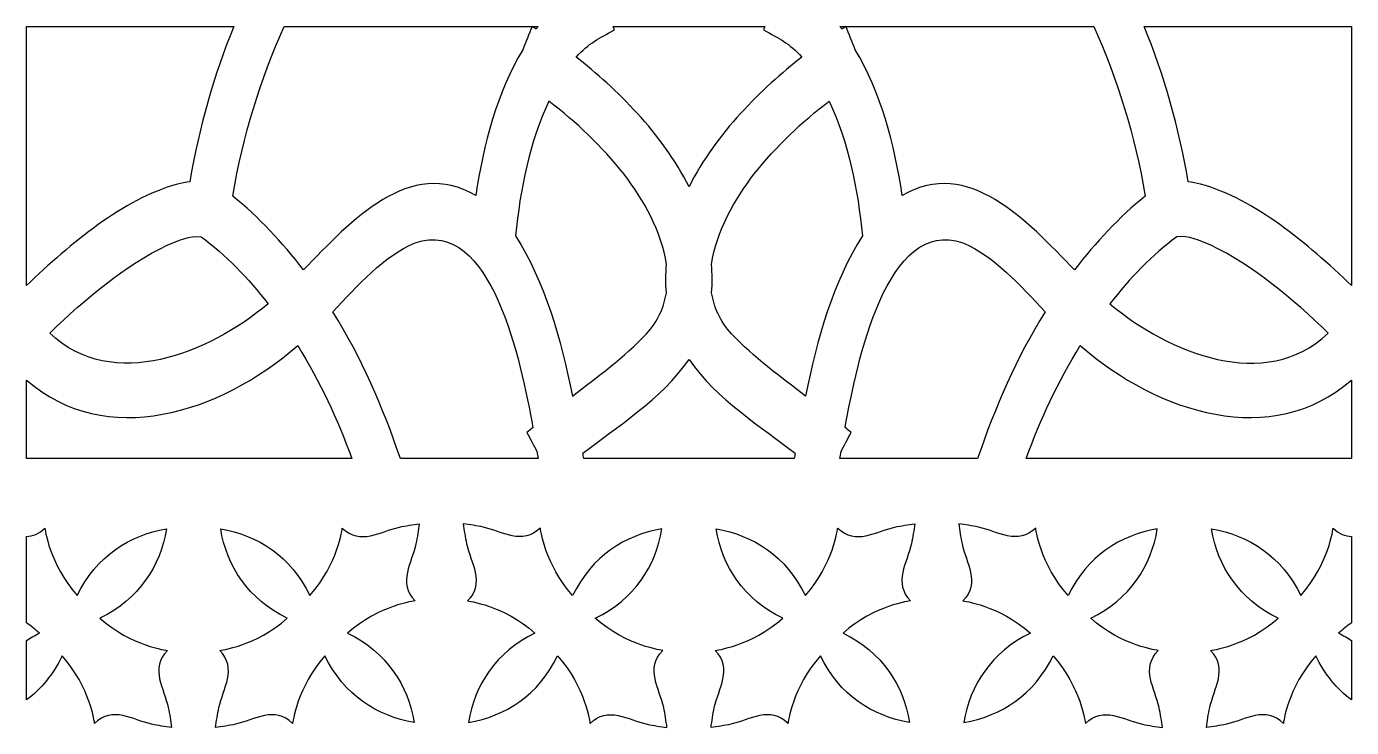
# Model space of a CAD drawing. Header units: centimetres. Extents: x 22.7 to 26.4, y -8.6 to 8.4.
# Drawn here: x 22.663 to 26.427, y 6.436 to 8.427 of the extents above; entities that cross this region are included whole.
import ezdxf

# ---------------------------------------------------------------- set-up
doc = ezdxf.new("R2010")
doc.units = ezdxf.units.CM
doc.header["$MEASUREMENT"] = 0
doc.layers.add('layer 1', color=7, linetype='Continuous')

msp = doc.modelspace()

# ---------------------------------------------------------------- linework, layer by layer
at = {"layer": 'layer 1', "color": 250, "lineweight": 30}
for points, knots in [([(23.25223, 8.42706), (23.05595, 8.42706), (22.85967, 8.42706), (22.6634, 8.42706), (22.6634, 8.42706), (22.6634, 8.18177), (22.6634, 7.93649), (22.6634, 7.6912), (22.6634, 7.6912), (22.79086, 7.81287), (22.93549, 7.93482), (23.09245, 7.97967), (23.09245, 7.97967), (23.10409, 7.98204), (23.11554, 7.98446), (23.12729, 7.98575), (23.12729, 7.98575), (23.15369, 8.1412), (23.19574, 8.28805), (23.25223, 8.42706)], [0, 0, 0, 0, 0.1666667, 0.1666667, 0.1666667, 0.1666667, 0.3333333, 0.3333333, 0.3333333, 0.3333333, 0.5, 0.5, 0.5, 0.5, 0.6666667, 0.6666667, 0.6666667, 0.6666667, 1, 1, 1, 1]), ([(24.0993, 8.42706), (23.86467, 8.42706), (23.63005, 8.42706), (23.39543, 8.42706), (23.39543, 8.42706), (23.32735, 8.27697), (23.27862, 8.11742), (23.24942, 7.94531), (23.24942, 7.94531), (23.32284, 7.88571), (23.38964, 7.81421), (23.45036, 7.73563), (23.45036, 7.73563), (23.58591, 7.87618), (23.75193, 8.05694), (23.93939, 7.94703), (23.93939, 7.94703), (23.96059, 8.09074), (24.00176, 8.24291), (24.07281, 8.36108), (24.07281, 8.36108), (24.08164, 8.38307), (24.09047, 8.40507), (24.0993, 8.42706)], [0, 0, 0, 0, 0.1428571, 0.1428571, 0.1428571, 0.1428571, 0.2857143, 0.2857143, 0.2857143, 0.2857143, 0.4285714, 0.4285714, 0.4285714, 0.4285714, 0.5714286, 0.5714286, 0.5714286, 0.5714286, 0.7142857, 0.7142857, 0.7142857, 0.7142857, 1, 1, 1, 1]), ([(24.11668, 8.42706), (24.11091, 8.42706), (24.10514, 8.42706), (24.09938, 8.42706), (24.09938, 8.42706), (24.10322, 8.42454), (24.10707, 8.42202), (24.11092, 8.41952), (24.11092, 8.41952), (24.11284, 8.42208), (24.11476, 8.4246), (24.11668, 8.42706)], [0, 0, 0, 0, 0.25, 0.25, 0.25, 0.25, 0.5, 0.5, 0.5, 0.5, 1, 1, 1, 1]), ([(24.76067, 8.42706), (24.61704, 8.42706), (24.47341, 8.42706), (24.32978, 8.42706), (24.32978, 8.42706), (24.33103, 8.42393), (24.33229, 8.42079), (24.33356, 8.41765), (24.33356, 8.41765), (24.28948, 8.39312), (24.25955, 8.37979), (24.22512, 8.33989), (24.22512, 8.33989), (24.33755, 8.25182), (24.46842, 8.12477), (24.54522, 7.97146), (24.54522, 7.97146), (24.62202, 8.12477), (24.75289, 8.25182), (24.86533, 8.33989), (24.86533, 8.33989), (24.8309, 8.37979), (24.80096, 8.39312), (24.75689, 8.41765), (24.75689, 8.41765), (24.75815, 8.42079), (24.7594, 8.42393), (24.76067, 8.42706)], [0, 0, 0, 0, 0.125, 0.125, 0.125, 0.125, 0.25, 0.25, 0.25, 0.25, 0.375, 0.375, 0.375, 0.375, 0.5, 0.5, 0.5, 0.5, 0.625, 0.625, 0.625, 0.625, 0.75, 0.75, 0.75, 0.75, 1, 1, 1, 1]), ([(24.99106, 8.42706), (24.98529, 8.42706), (24.97954, 8.42706), (24.97377, 8.42706), (24.97377, 8.42706), (24.97569, 8.4246), (24.97761, 8.42208), (24.97953, 8.41952), (24.97953, 8.41952), (24.98338, 8.42202), (24.98722, 8.42454), (24.99106, 8.42706)], [0, 0, 0, 0, 0.25, 0.25, 0.25, 0.25, 0.5, 0.5, 0.5, 0.5, 1, 1, 1, 1]), ([(25.69501, 8.42706), (25.4604, 8.42706), (25.22578, 8.42706), (24.99115, 8.42706), (24.99115, 8.42706), (24.99997, 8.40507), (25.0088, 8.38307), (25.01762, 8.36108), (25.01762, 8.36108), (25.08868, 8.24291), (25.12985, 8.09074), (25.15106, 7.94703), (25.15106, 7.94703), (25.33851, 8.05694), (25.50454, 7.87618), (25.64007, 7.73563), (25.64007, 7.73563), (25.70081, 7.81421), (25.7676, 7.88571), (25.84101, 7.94531), (25.84101, 7.94531), (25.81182, 8.11742), (25.7631, 8.27697), (25.69501, 8.42706)], [0, 0, 0, 0, 0.1428571, 0.1428571, 0.1428571, 0.1428571, 0.2857143, 0.2857143, 0.2857143, 0.2857143, 0.4285714, 0.4285714, 0.4285714, 0.4285714, 0.5714286, 0.5714286, 0.5714286, 0.5714286, 0.7142857, 0.7142857, 0.7142857, 0.7142857, 1, 1, 1, 1]), ([(26.42704, 8.42706), (26.23077, 8.42706), (26.0345, 8.42706), (25.83823, 8.42706), (25.83823, 8.42706), (25.89471, 8.28805), (25.93675, 8.1412), (25.96315, 7.98575), (25.96315, 7.98575), (25.97491, 7.98446), (25.98635, 7.98204), (25.998, 7.97967), (25.998, 7.97967), (26.15495, 7.93482), (26.29957, 7.81287), (26.42704, 7.6912), (26.42704, 7.6912), (26.42704, 7.93649), (26.42704, 8.18177), (26.42704, 8.42706)], [0, 0, 0, 0, 0.1666667, 0.1666667, 0.1666667, 0.1666667, 0.3333333, 0.3333333, 0.3333333, 0.3333333, 0.5, 0.5, 0.5, 0.5, 0.6666667, 0.6666667, 0.6666667, 0.6666667, 1, 1, 1, 1]), ([(24.48116, 7.7513), (24.47905, 7.72495), (24.47888, 7.69812), (24.48097, 7.67087), (24.48097, 7.67087), (24.47439, 7.62982), (24.45692, 7.59019), (24.42469, 7.55405), (24.42469, 7.55405), (24.36033, 7.48586), (24.28544, 7.43313), (24.21401, 7.37748), (24.21401, 7.37748), (24.18205, 7.5392), (24.13604, 7.70062), (24.05262, 7.83265), (24.05262, 7.83265), (24.06525, 7.96339), (24.0931, 8.1007), (24.14713, 8.21508), (24.14713, 8.21508), (24.22491, 8.15597), (24.29662, 8.08733), (24.36128, 8.0073), (24.36128, 8.0073), (24.41483, 7.93613), (24.4683, 7.84351), (24.48116, 7.7513)], [0, 0, 0, 0, 0.125, 0.125, 0.125, 0.125, 0.25, 0.25, 0.25, 0.25, 0.375, 0.375, 0.375, 0.375, 0.5, 0.5, 0.5, 0.5, 0.625, 0.625, 0.625, 0.625, 0.75, 0.75, 0.75, 0.75, 1, 1, 1, 1]), ([(24.60929, 7.7513), (24.6114, 7.72495), (24.61156, 7.69812), (24.60946, 7.67087), (24.60946, 7.67087), (24.61605, 7.62982), (24.63351, 7.59019), (24.66575, 7.55405), (24.66575, 7.55405), (24.73011, 7.48586), (24.80501, 7.43313), (24.87643, 7.37748), (24.87643, 7.37748), (24.90838, 7.53919), (24.95441, 7.70062), (25.03782, 7.83265), (25.03782, 7.83265), (25.0252, 7.96339), (24.99733, 8.1007), (24.9433, 8.21508), (24.9433, 8.21508), (24.86554, 8.15597), (24.79383, 8.08733), (24.72917, 8.0073), (24.72917, 8.0073), (24.67562, 7.93613), (24.62214, 7.84351), (24.60929, 7.7513)], [0, 0, 0, 0, 0.125, 0.125, 0.125, 0.125, 0.25, 0.25, 0.25, 0.25, 0.375, 0.375, 0.375, 0.375, 0.5, 0.5, 0.5, 0.5, 0.625, 0.625, 0.625, 0.625, 0.75, 0.75, 0.75, 0.75, 1, 1, 1, 1]), ([(23.72535, 7.1998), (23.8559, 7.1998), (23.98644, 7.1998), (24.11699, 7.1998), (24.11699, 7.1998), (24.11579, 7.20652), (24.11461, 7.21327), (24.11344, 7.22), (24.11344, 7.22), (24.10383, 7.23794), (24.09424, 7.25587), (24.08464, 7.27382), (24.08464, 7.27382), (24.09028, 7.27839), (24.09592, 7.28296), (24.10156, 7.28753), (24.10156, 7.28753), (24.06884, 7.47377), (23.98374, 7.88677), (23.76728, 7.81287), (23.76728, 7.81287), (23.67803, 7.77547), (23.60449, 7.69089), (23.53329, 7.61704), (23.53329, 7.61704), (23.61599, 7.48495), (23.67478, 7.34777), (23.72535, 7.1998)], [0, 0, 0, 0, 0.125, 0.125, 0.125, 0.125, 0.25, 0.25, 0.25, 0.25, 0.375, 0.375, 0.375, 0.375, 0.5, 0.5, 0.5, 0.5, 0.625, 0.625, 0.625, 0.625, 0.75, 0.75, 0.75, 0.75, 1, 1, 1, 1]), ([(24.97346, 7.1998), (25.10401, 7.1998), (25.23454, 7.1998), (25.36509, 7.1998), (25.36509, 7.1998), (25.41566, 7.34777), (25.47446, 7.48495), (25.55714, 7.61704), (25.55714, 7.61704), (25.48594, 7.69089), (25.41241, 7.77547), (25.32317, 7.81287), (25.32317, 7.81287), (25.10669, 7.88677), (25.0216, 7.47377), (24.98888, 7.28755), (24.98888, 7.28755), (24.99452, 7.28297), (25.00016, 7.2784), (25.0058, 7.27382), (25.0058, 7.27382), (24.99621, 7.25587), (24.98661, 7.23794), (24.97701, 7.21999), (24.97701, 7.21999), (24.97582, 7.21327), (24.97464, 7.20652), (24.97346, 7.1998)], [0, 0, 0, 0, 0.125, 0.125, 0.125, 0.125, 0.25, 0.25, 0.25, 0.25, 0.375, 0.375, 0.375, 0.375, 0.5, 0.5, 0.5, 0.5, 0.625, 0.625, 0.625, 0.625, 0.75, 0.75, 0.75, 0.75, 1, 1, 1, 1]), ([(23.3496, 7.6393), (23.29411, 7.71117), (23.22873, 7.77933), (23.15937, 7.82983), (23.15937, 7.82983), (23.12797, 7.83384), (23.09258, 7.81851), (23.06336, 7.8062), (23.06336, 7.8062), (22.94268, 7.74852), (22.83132, 7.65465), (22.72959, 7.55626), (22.72959, 7.55626), (22.90819, 7.38599), (23.18312, 7.4994), (23.3496, 7.6393)], [0, 0, 0, 0, 0.2, 0.2, 0.2, 0.2, 0.4, 0.4, 0.4, 0.4, 0.6, 0.6, 0.6, 0.6, 1, 1, 1, 1]), ([(25.74083, 7.6393), (25.79633, 7.71117), (25.8617, 7.77933), (25.93107, 7.82983), (25.93107, 7.82983), (25.96247, 7.83384), (25.99787, 7.81851), (26.02709, 7.8062), (26.02709, 7.8062), (26.14775, 7.74852), (26.25912, 7.65465), (26.36085, 7.55626), (26.36085, 7.55626), (26.18226, 7.38599), (25.90732, 7.4994), (25.74083, 7.6393)], [0, 0, 0, 0, 0.2, 0.2, 0.2, 0.2, 0.4, 0.4, 0.4, 0.4, 0.6, 0.6, 0.6, 0.6, 1, 1, 1, 1]), ([(22.6634, 7.42286), (22.6634, 7.34851), (22.6634, 7.27414), (22.6634, 7.1998), (22.6634, 7.1998), (22.97152, 7.1998), (23.27963, 7.1998), (23.58774, 7.1998), (23.58774, 7.1998), (23.54628, 7.31228), (23.49779, 7.41807), (23.43369, 7.52048), (23.43369, 7.52048), (23.21124, 7.32691), (22.88889, 7.22662), (22.6634, 7.42286)], [0, 0, 0, 0, 0.2, 0.2, 0.2, 0.2, 0.4, 0.4, 0.4, 0.4, 0.6, 0.6, 0.6, 0.6, 1, 1, 1, 1]), ([(25.50271, 7.1998), (25.81081, 7.1998), (26.11892, 7.1998), (26.42704, 7.1998), (26.42704, 7.1998), (26.42704, 7.27414), (26.42704, 7.34851), (26.42704, 7.42286), (26.42704, 7.42286), (26.20155, 7.22662), (25.87921, 7.32691), (25.65675, 7.52048), (25.65675, 7.52048), (25.59264, 7.41807), (25.54417, 7.31228), (25.50271, 7.1998)], [0, 0, 0, 0, 0.2, 0.2, 0.2, 0.2, 0.4, 0.4, 0.4, 0.4, 0.6, 0.6, 0.6, 0.6, 1, 1, 1, 1]), ([(24.24618, 7.1998), (24.44553, 7.1998), (24.6449, 7.1998), (24.84427, 7.1998), (24.84427, 7.1998), (24.84514, 7.2048), (24.84602, 7.2098), (24.8469, 7.21481), (24.8469, 7.21481), (24.75317, 7.28898), (24.62307, 7.3673), (24.54522, 7.48149), (24.54522, 7.48149), (24.46737, 7.3673), (24.33726, 7.28898), (24.24354, 7.21481), (24.24354, 7.21481), (24.24442, 7.2098), (24.24529, 7.2048), (24.24618, 7.1998)], [0, 0, 0, 0, 0.1666667, 0.1666667, 0.1666667, 0.1666667, 0.3333333, 0.3333333, 0.3333333, 0.3333333, 0.5, 0.5, 0.5, 0.5, 0.6666667, 0.6666667, 0.6666667, 0.6666667, 1, 1, 1, 1]), ([(22.6634, 6.97823), (22.6634, 6.89643), (22.6634, 6.81466), (22.6634, 6.73287), (22.6634, 6.73287), (22.67582, 6.72436), (22.68828, 6.71474), (22.70047, 6.70385), (22.70047, 6.70385), (22.68743, 6.69755), (22.67508, 6.69066), (22.6634, 6.68325), (22.6634, 6.68325), (22.6634, 6.62688), (22.6634, 6.5705), (22.6634, 6.51413), (22.6634, 6.51413), (22.70437, 6.54502), (22.73939, 6.58659), (22.76492, 6.63941), (22.76492, 6.63941), (22.84429, 6.55049), (22.85678, 6.44769), (22.85678, 6.44769), (22.85678, 6.44769), (22.90716, 6.49808), (22.96579, 6.45685), (23.01882, 6.44522), (23.01882, 6.44522), (23.03728, 6.44118), (23.05724, 6.43812), (23.07544, 6.43586), (23.07544, 6.43586), (23.07318, 6.45406), (23.07011, 6.47401), (23.06607, 6.49246), (23.06607, 6.49246), (23.05443, 6.5455), (23.01322, 6.60413), (23.06359, 6.6545), (23.06359, 6.6545), (23.06359, 6.6545), (22.96079, 6.66701), (22.87187, 6.74637), (22.87187, 6.74637), (22.98275, 6.79995), (23.0441, 6.89532), (23.06099, 6.99992), (23.06099, 6.99992), (22.95638, 6.98304), (22.86102, 6.92168), (22.80744, 6.81081), (22.80744, 6.81081), (22.72806, 6.89972), (22.71556, 7.00253), (22.71556, 7.00253), (22.71556, 7.00253), (22.69892, 6.98588), (22.68135, 6.97924), (22.6634, 6.97823)], [0, 0, 0, 0, 0.0625, 0.0625, 0.0625, 0.0625, 0.125, 0.125, 0.125, 0.125, 0.1875, 0.1875, 0.1875, 0.1875, 0.25, 0.25, 0.25, 0.25, 0.3125, 0.3125, 0.3125, 0.3125, 0.375, 0.375, 0.375, 0.375, 0.4375, 0.4375, 0.4375, 0.4375, 0.5, 0.5, 0.5, 0.5, 0.5625, 0.5625, 0.5625, 0.5625, 0.625, 0.625, 0.625, 0.625, 0.6875, 0.6875, 0.6875, 0.6875, 0.75, 0.75, 0.75, 0.75, 0.8125, 0.8125, 0.8125, 0.8125, 0.875, 0.875, 0.875, 0.875, 1, 1, 1, 1]), ([(23.76461, 6.4503), (23.74772, 6.55491), (23.68637, 6.65027), (23.57549, 6.70385), (23.57549, 6.70385), (23.6644, 6.78322), (23.76722, 6.79572), (23.76722, 6.79572), (23.76722, 6.79572), (23.71683, 6.84609), (23.75805, 6.90472), (23.76968, 6.95776), (23.76968, 6.95776), (23.77374, 6.97622), (23.77678, 6.99617), (23.77905, 7.01438), (23.77905, 7.01438), (23.76085, 7.01211), (23.7409, 7.00906), (23.72245, 7.005), (23.72245, 7.005), (23.6694, 6.99337), (23.61078, 6.95215), (23.56041, 7.00253), (23.56041, 7.00253), (23.56041, 7.00253), (23.54791, 6.89972), (23.46854, 6.81081), (23.46854, 6.81081), (23.41494, 6.92168), (23.31959, 6.98304), (23.21497, 6.99992), (23.21497, 6.99992), (23.23187, 6.89532), (23.29322, 6.79995), (23.40409, 6.74637), (23.40409, 6.74637), (23.31518, 6.66701), (23.21238, 6.6545), (23.21238, 6.6545), (23.21238, 6.6545), (23.26275, 6.60413), (23.22154, 6.5455), (23.2099, 6.49246), (23.2099, 6.49246), (23.20586, 6.47401), (23.20279, 6.45406), (23.20053, 6.43586), (23.20053, 6.43586), (23.21873, 6.43812), (23.23869, 6.44118), (23.25715, 6.44522), (23.25715, 6.44522), (23.31018, 6.45685), (23.36881, 6.49808), (23.41918, 6.44769), (23.41918, 6.44769), (23.41918, 6.44769), (23.43169, 6.55049), (23.51105, 6.63941), (23.51105, 6.63941), (23.56464, 6.52853), (23.66, 6.46719), (23.76461, 6.4503)], [0, 0, 0, 0, 0.0588235, 0.0588235, 0.0588235, 0.0588235, 0.1176471, 0.1176471, 0.1176471, 0.1176471, 0.1764706, 0.1764706, 0.1764706, 0.1764706, 0.2352941, 0.2352941, 0.2352941, 0.2352941, 0.2941176, 0.2941176, 0.2941176, 0.2941176, 0.3529412, 0.3529412, 0.3529412, 0.3529412, 0.4117647, 0.4117647, 0.4117647, 0.4117647, 0.4705882, 0.4705882, 0.4705882, 0.4705882, 0.5294118, 0.5294118, 0.5294118, 0.5294118, 0.5882353, 0.5882353, 0.5882353, 0.5882353, 0.6470588, 0.6470588, 0.6470588, 0.6470588, 0.7058824, 0.7058824, 0.7058824, 0.7058824, 0.7647059, 0.7647059, 0.7647059, 0.7647059, 0.8235294, 0.8235294, 0.8235294, 0.8235294, 0.8823529, 0.8823529, 0.8823529, 0.8823529, 1, 1, 1, 1]), ([(23.9186, 6.4503), (23.93549, 6.55491), (23.99684, 6.65027), (24.10771, 6.70385), (24.10771, 6.70385), (24.0188, 6.78322), (23.91599, 6.79572), (23.91599, 6.79572), (23.91599, 6.79572), (23.96636, 6.84609), (23.92516, 6.90472), (23.91352, 6.95776), (23.91352, 6.95776), (23.90947, 6.97622), (23.90642, 6.99617), (23.90416, 7.01438), (23.90416, 7.01438), (23.92235, 7.01211), (23.94231, 7.00906), (23.96076, 7.005), (23.96076, 7.005), (24.0138, 6.99337), (24.07243, 6.95215), (24.1228, 7.00253), (24.1228, 7.00253), (24.1228, 7.00253), (24.1353, 6.89972), (24.21468, 6.81081), (24.21468, 6.81081), (24.26825, 6.92168), (24.36362, 6.98304), (24.46823, 6.99992), (24.46823, 6.99992), (24.45134, 6.89532), (24.38999, 6.79995), (24.27911, 6.74637), (24.27911, 6.74637), (24.36803, 6.66701), (24.47083, 6.6545), (24.47083, 6.6545), (24.47083, 6.6545), (24.42045, 6.60413), (24.46167, 6.5455), (24.4733, 6.49246), (24.4733, 6.49246), (24.47735, 6.47401), (24.48042, 6.45406), (24.48267, 6.43586), (24.48267, 6.43586), (24.46446, 6.43812), (24.44452, 6.44118), (24.42606, 6.44522), (24.42606, 6.44522), (24.37302, 6.45685), (24.31439, 6.49808), (24.26402, 6.44769), (24.26402, 6.44769), (24.26402, 6.44769), (24.25152, 6.55049), (24.17216, 6.63941), (24.17216, 6.63941), (24.11857, 6.52853), (24.02321, 6.46719), (23.9186, 6.4503)], [0, 0, 0, 0, 0.0588235, 0.0588235, 0.0588235, 0.0588235, 0.1176471, 0.1176471, 0.1176471, 0.1176471, 0.1764706, 0.1764706, 0.1764706, 0.1764706, 0.2352941, 0.2352941, 0.2352941, 0.2352941, 0.2941176, 0.2941176, 0.2941176, 0.2941176, 0.3529412, 0.3529412, 0.3529412, 0.3529412, 0.4117647, 0.4117647, 0.4117647, 0.4117647, 0.4705882, 0.4705882, 0.4705882, 0.4705882, 0.5294118, 0.5294118, 0.5294118, 0.5294118, 0.5882353, 0.5882353, 0.5882353, 0.5882353, 0.6470588, 0.6470588, 0.6470588, 0.6470588, 0.7058824, 0.7058824, 0.7058824, 0.7058824, 0.7647059, 0.7647059, 0.7647059, 0.7647059, 0.8235294, 0.8235294, 0.8235294, 0.8235294, 0.8823529, 0.8823529, 0.8823529, 0.8823529, 1, 1, 1, 1]), ([(25.17185, 6.4503), (25.15495, 6.55491), (25.09361, 6.65027), (24.98274, 6.70385), (24.98274, 6.70385), (25.07164, 6.78322), (25.17446, 6.79572), (25.17446, 6.79572), (25.17446, 6.79572), (25.12407, 6.84609), (25.16529, 6.90472), (25.17693, 6.95776), (25.17693, 6.95776), (25.18098, 6.97622), (25.18402, 6.99617), (25.18629, 7.01438), (25.18629, 7.01438), (25.16808, 7.01211), (25.14814, 7.00906), (25.12967, 7.005), (25.12967, 7.005), (25.07664, 6.99337), (25.01802, 6.95215), (24.96764, 7.00253), (24.96764, 7.00253), (24.96764, 7.00253), (24.95514, 6.89972), (24.87577, 6.81081), (24.87577, 6.81081), (24.82219, 6.92168), (24.72683, 6.98304), (24.62221, 6.99992), (24.62221, 6.99992), (24.6391, 6.89532), (24.70046, 6.79995), (24.81132, 6.74637), (24.81132, 6.74637), (24.72242, 6.66701), (24.61961, 6.6545), (24.61961, 6.6545), (24.61961, 6.6545), (24.66999, 6.60413), (24.62878, 6.5455), (24.61714, 6.49246), (24.61714, 6.49246), (24.61308, 6.47401), (24.61003, 6.45406), (24.60776, 6.43586), (24.60776, 6.43586), (24.62597, 6.43812), (24.64592, 6.44118), (24.66438, 6.44522), (24.66438, 6.44522), (24.71742, 6.45685), (24.77604, 6.49808), (24.82643, 6.44769), (24.82643, 6.44769), (24.82643, 6.44769), (24.83891, 6.55049), (24.91829, 6.63941), (24.91829, 6.63941), (24.97187, 6.52853), (25.06723, 6.46719), (25.17185, 6.4503)], [0, 0, 0, 0, 0.0588235, 0.0588235, 0.0588235, 0.0588235, 0.1176471, 0.1176471, 0.1176471, 0.1176471, 0.1764706, 0.1764706, 0.1764706, 0.1764706, 0.2352941, 0.2352941, 0.2352941, 0.2352941, 0.2941176, 0.2941176, 0.2941176, 0.2941176, 0.3529412, 0.3529412, 0.3529412, 0.3529412, 0.4117647, 0.4117647, 0.4117647, 0.4117647, 0.4705882, 0.4705882, 0.4705882, 0.4705882, 0.5294118, 0.5294118, 0.5294118, 0.5294118, 0.5882353, 0.5882353, 0.5882353, 0.5882353, 0.6470588, 0.6470588, 0.6470588, 0.6470588, 0.7058824, 0.7058824, 0.7058824, 0.7058824, 0.7647059, 0.7647059, 0.7647059, 0.7647059, 0.8235294, 0.8235294, 0.8235294, 0.8235294, 0.8823529, 0.8823529, 0.8823529, 0.8823529, 1, 1, 1, 1]), ([(25.32583, 6.4503), (25.34272, 6.55491), (25.40408, 6.65027), (25.51494, 6.70385), (25.51494, 6.70385), (25.42604, 6.78322), (25.32323, 6.79572), (25.32323, 6.79572), (25.32323, 6.79572), (25.3736, 6.84609), (25.3324, 6.90472), (25.32076, 6.95776), (25.32076, 6.95776), (25.31671, 6.97622), (25.31366, 6.99617), (25.31139, 7.01438), (25.31139, 7.01438), (25.3296, 7.01211), (25.34954, 7.00906), (25.368, 7.005), (25.368, 7.005), (25.42104, 6.99337), (25.47965, 6.95215), (25.53004, 7.00253), (25.53004, 7.00253), (25.53004, 7.00253), (25.54254, 6.89972), (25.6219, 6.81081), (25.6219, 6.81081), (25.67549, 6.92168), (25.77086, 6.98304), (25.87546, 6.99992), (25.87546, 6.99992), (25.85858, 6.89532), (25.79722, 6.79995), (25.68635, 6.74637), (25.68635, 6.74637), (25.77526, 6.66701), (25.87806, 6.6545), (25.87806, 6.6545), (25.87806, 6.6545), (25.82769, 6.60413), (25.86889, 6.5455), (25.88054, 6.49246), (25.88054, 6.49246), (25.88459, 6.47401), (25.88764, 6.45406), (25.88992, 6.43586), (25.88992, 6.43586), (25.87171, 6.43812), (25.85175, 6.44118), (25.8333, 6.44522), (25.8333, 6.44522), (25.78026, 6.45685), (25.72163, 6.49808), (25.67126, 6.44769), (25.67126, 6.44769), (25.67126, 6.44769), (25.65876, 6.55049), (25.57939, 6.63941), (25.57939, 6.63941), (25.52581, 6.52853), (25.43045, 6.46719), (25.32583, 6.4503)], [0, 0, 0, 0, 0.0588235, 0.0588235, 0.0588235, 0.0588235, 0.1176471, 0.1176471, 0.1176471, 0.1176471, 0.1764706, 0.1764706, 0.1764706, 0.1764706, 0.2352941, 0.2352941, 0.2352941, 0.2352941, 0.2941176, 0.2941176, 0.2941176, 0.2941176, 0.3529412, 0.3529412, 0.3529412, 0.3529412, 0.4117647, 0.4117647, 0.4117647, 0.4117647, 0.4705882, 0.4705882, 0.4705882, 0.4705882, 0.5294118, 0.5294118, 0.5294118, 0.5294118, 0.5882353, 0.5882353, 0.5882353, 0.5882353, 0.6470588, 0.6470588, 0.6470588, 0.6470588, 0.7058824, 0.7058824, 0.7058824, 0.7058824, 0.7647059, 0.7647059, 0.7647059, 0.7647059, 0.8235294, 0.8235294, 0.8235294, 0.8235294, 0.8823529, 0.8823529, 0.8823529, 0.8823529, 1, 1, 1, 1]), ([(26.42704, 6.51413), (26.42704, 6.5705), (26.42704, 6.62687), (26.42704, 6.68325), (26.42704, 6.68325), (26.41536, 6.69066), (26.40302, 6.69755), (26.38998, 6.70385), (26.38998, 6.70385), (26.40217, 6.71474), (26.41462, 6.72436), (26.42704, 6.73287), (26.42704, 6.73287), (26.42704, 6.81466), (26.42704, 6.89643), (26.42704, 6.97823), (26.42704, 6.97823), (26.40908, 6.97923), (26.39153, 6.98588), (26.37488, 7.00253), (26.37488, 7.00253), (26.37488, 7.00253), (26.36238, 6.89972), (26.28301, 6.81081), (26.28301, 6.81081), (26.22942, 6.92168), (26.13405, 6.98304), (26.02945, 6.99992), (26.02945, 6.99992), (26.04634, 6.89532), (26.1077, 6.79995), (26.21856, 6.74637), (26.21856, 6.74637), (26.12966, 6.66701), (26.02684, 6.6545), (26.02684, 6.6545), (26.02684, 6.6545), (26.07723, 6.60413), (26.03601, 6.5455), (26.02438, 6.49246), (26.02438, 6.49246), (26.02032, 6.47401), (26.01727, 6.45406), (26.015, 6.43586), (26.015, 6.43586), (26.03321, 6.43812), (26.05316, 6.44118), (26.07161, 6.44522), (26.07161, 6.44522), (26.12466, 6.45685), (26.18328, 6.49808), (26.23365, 6.44769), (26.23365, 6.44769), (26.23365, 6.44769), (26.24616, 6.55049), (26.32553, 6.63941), (26.32553, 6.63941), (26.35105, 6.58659), (26.38606, 6.54502), (26.42704, 6.51413)], [0, 0, 0, 0, 0.0625, 0.0625, 0.0625, 0.0625, 0.125, 0.125, 0.125, 0.125, 0.1875, 0.1875, 0.1875, 0.1875, 0.25, 0.25, 0.25, 0.25, 0.3125, 0.3125, 0.3125, 0.3125, 0.375, 0.375, 0.375, 0.375, 0.4375, 0.4375, 0.4375, 0.4375, 0.5, 0.5, 0.5, 0.5, 0.5625, 0.5625, 0.5625, 0.5625, 0.625, 0.625, 0.625, 0.625, 0.6875, 0.6875, 0.6875, 0.6875, 0.75, 0.75, 0.75, 0.75, 0.8125, 0.8125, 0.8125, 0.8125, 0.875, 0.875, 0.875, 0.875, 1, 1, 1, 1])]:
    msp.add_open_spline(points, degree=3, knots=knots, dxfattribs=at)

doc.saveas('drawing.dxf')
